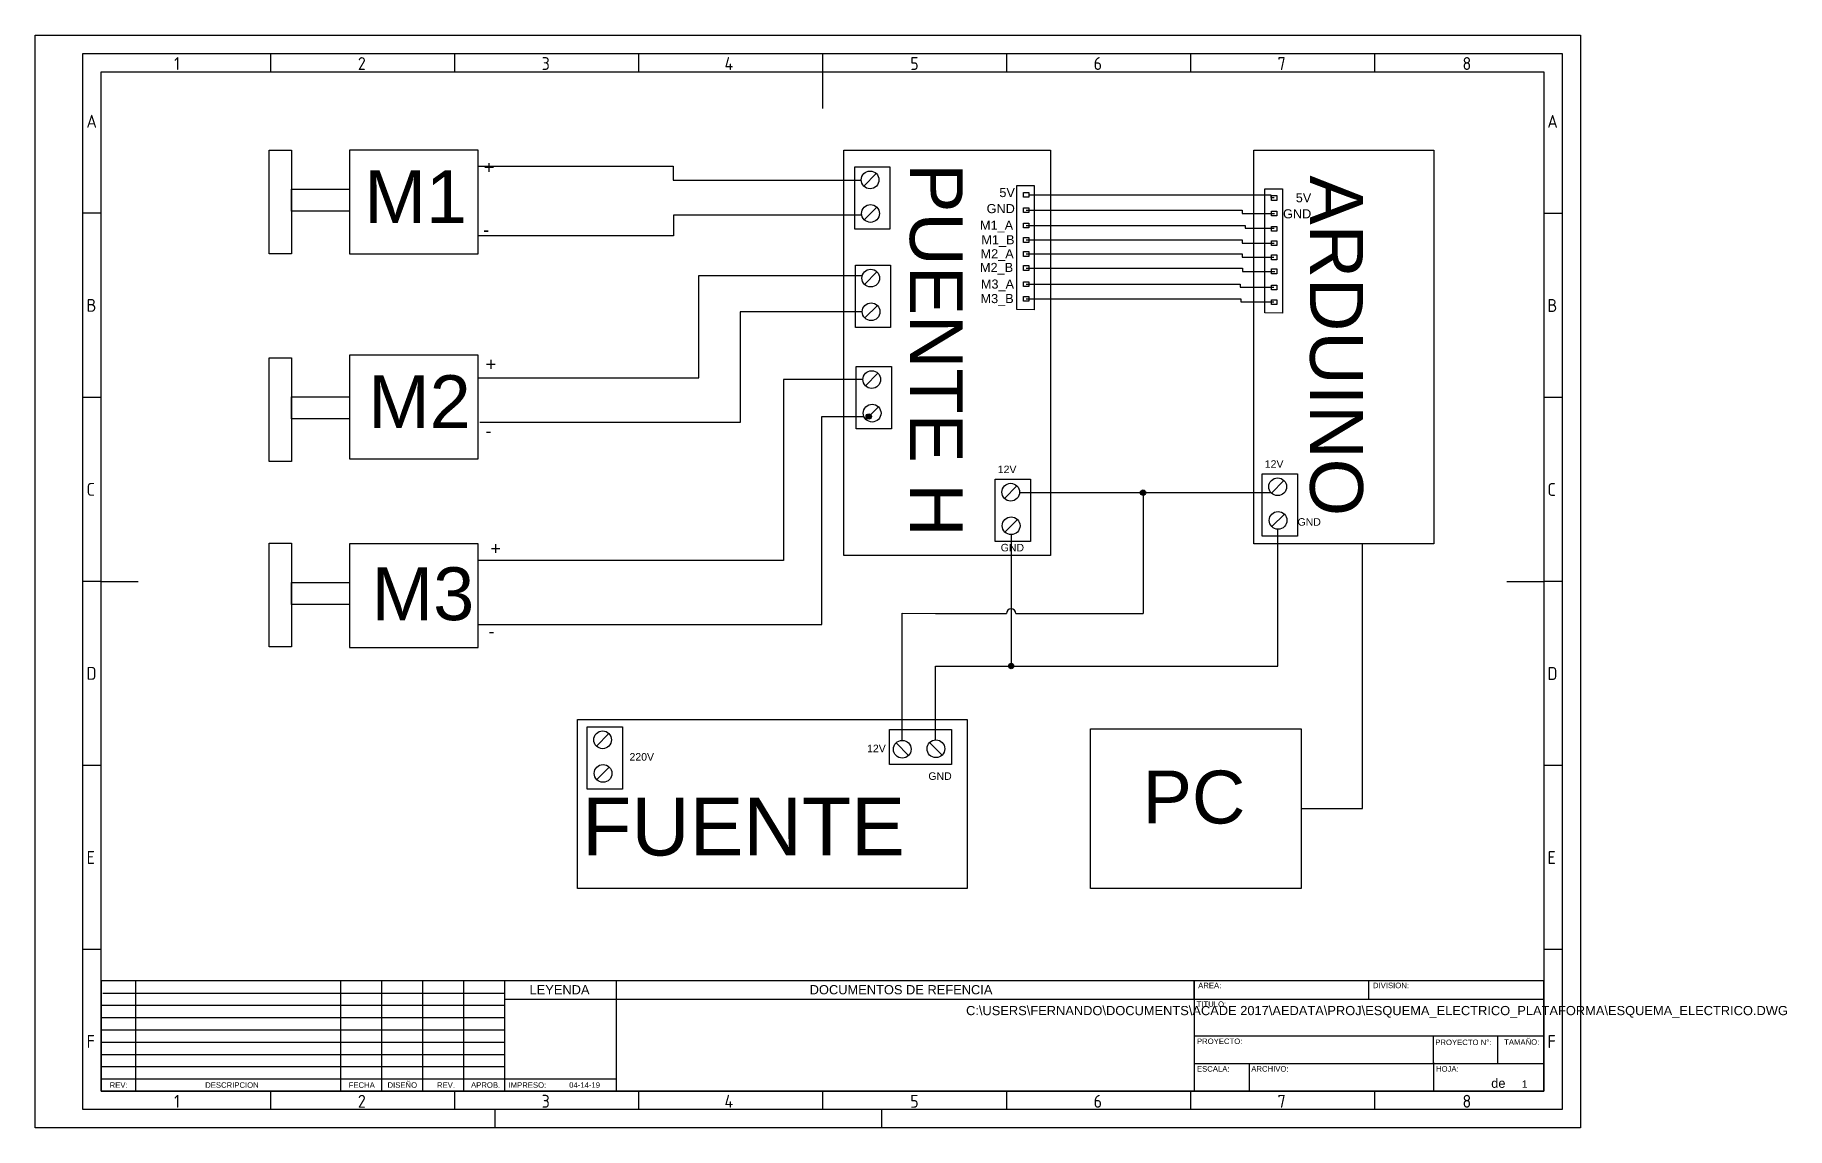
# Model space of a CAD drawing. Header units: millimetres. Extents: x 0 to 476, y 0 to 297.
import ezdxf
from ezdxf.enums import TextEntityAlignment as Align

# ---------------------------------------------------------------- set-up
doc = ezdxf.new("R2010")
doc.units = ezdxf.units.MM
for name, color, linetype in [('035', 5, 'Continuous'), ('07', 7, 'Continuous'), ('BLK_2.5mm^2', 7, 'Continuous'), ('SYMS', 7, 'Continuous')]:
    doc.layers.add(name, color=color, linetype=linetype)
doc.styles.add('ISO Proportional', font='isocp.shx')
doc.styles.get("Standard").update_dxf_attribs({"font": 'arial.ttf'})

# ---------------------------------------------------------------- blocks, each defined once
blk = doc.blocks.new('IEC_border_a3')
at = {"layer": '035'}
for p, q in [((64, 292), (64, 287)), ((114, 292), (114, 287)), ((164, 292), (164, 287)), ((214, 292), (214, 287)), ((264, 292), (264, 287)), ((314, 292), (314, 287)), ((364, 292), (364, 287)), ((17.97, 248.58), (12.98, 248.58)), ((414.97, 248.54), (409.98, 248.54)), ((17.98, 198.54), (13, 198.54)), ((414.98, 198.5), (410, 198.5)), ((17.98, 148.54), (13, 148.54)), ((414.98, 148.5), (410, 148.5)), ((17.98, 98.54), (13, 98.54)), ((414.98, 98.5), (410, 98.5)), ((18, 48.5), (13.02, 48.5)), ((415, 48.46), (410.02, 48.46)), ((64, 10), (64, 5)), ((114, 10), (114, 5)), ((164, 10), (164, 5)), ((214, 10), (214, 5)), ((264, 10), (264, 5)), ((314, 10), (314, 5)), ((364, 10), (364, 5)), ((125, 0), (125, 5)), ((230, 5), (230, 0))]:
    blk.add_line(p, q, dxfattribs=at)
for points in [[(0, 297), (420, 297), (420, 0), (0, 0)], [(18, 287), (410, 287), (410, 10), (18, 10)]]:
    blk.add_lwpolyline(points, close=True, dxfattribs=at)
at = {"layer": '07'}
for p, q in [((214, 287), (214, 277)), ((18, 148.5), (28, 148.5)), ((400, 148.5), (410, 148.5))]:
    blk.add_line(p, q, dxfattribs=at)
blk.add_lwpolyline([(13, 292), (415, 292), (415, 5), (13, 5)], close=True, dxfattribs=at)
at = {"layer": '035', "style": 'ISO Proportional'}
for s, p in [('1', (37.81, 287.5)), ('2', (87.73, 287.5)), ('3', (137.68, 287.5)), ('4', (187.38, 287.5)), ('5', (237.84, 287.5)), ('6', (287.69, 287.5)), ('7', (337.67, 287.5)), ('8', (387.92, 287.5)), ('A', (13.98, 271.83)), ('A', (410.98, 271.79)), ('B', (14, 221.79)), ('B', (411, 221.75)), ('C', (14, 171.79)), ('C', (411, 171.75)), ('D', (14, 121.79)), ('D', (411, 121.75)), ('E', (14.02, 71.75)), ('E', (411.02, 71.72)), ('F', (14.02, 21.75)), ('F', (411.02, 21.72)), ('1', (37.81, 5.5)), ('2', (87.73, 5.5)), ('3', (137.68, 5.5)), ('4', (187.38, 5.5)), ('5', (237.84, 5.5)), ('6', (287.69, 5.5)), ('7', (337.67, 5.5)), ('8', (387.92, 5.5))]:
    blk.add_text(s, height=3.5, dxfattribs=at).set_placement(p)
blk = doc.blocks.new('PLANTILLA_IEC_TAM_A3_2017')
for p, q in [((27.35, 10), (27.35, 40)), ((83.1, 10), (83.1, 40)), ((94.25, 10), (94.25, 40)), ((105.4, 10), (105.4, 40)), ((116.54, 10), (116.54, 40)), ((127.69, 10), (127.69, 40)), ((158, 10), (158, 40)), ((315, 35), (315, 40)), ((362.5, 35), (362.5, 40)), ((18, 33.33), (127.69, 33.33)), ((18.41, 36.67), (127.69, 36.67)), ((127.69, 35), (315, 35)), ((315, 35), (410, 35)), ((18, 30), (127.69, 30)), ((18, 26.67), (127.69, 26.67)), ((315, 25), (410, 25)), ((380, 17.5), (380, 25)), ((397.5, 17.5), (397.5, 25)), ((18, 23.33), (127.69, 23.33)), ((18, 20), (127.69, 20)), ((18, 16.67), (127.69, 16.67)), ((315, 17.5), (410, 17.5)), ((330, 10), (330, 17.5)), ((380, 17.82), (380, 10)), ((18, 13.33), (127.69, 13.33)), ((127.69, 13.33), (158, 13.33))]:
    blk.add_line(p, q)
blk.add_lwpolyline([(315, 40), (18, 40), (18, 10), (410, 10), (410, 40), (315, 40), (315, 10)])
for p in [(27.35, 26.67), (27.35, 23.33), (27.35, 20), (27.35, 16.67), (27.35, 13.33)]:
    blk.add_point(p)
blk.add_blockref('IEC_border_a3', (0, 0))
at = {"color": 7}
for s, height, p in [('AREA:', 1.5, (316.08, 37.97)), ('PROYECTO:', 1.5, (315.76, 22.8)), ('PROYECTO N°:', 1.5, (380.52, 22.52)), ('TAMAÑO:', 1.5, (399.24, 22.59)), ('ESCALA:', 1.5, (315.76, 15.3)), ('ARCHIVO:', 1.5, (330.52, 15.3)), ('HOJA:', 1.5, (380.71, 15.3)), ('REV:', 1.5, (20.27, 10.91)), ('DESCRIPCION', 1.5, (46.24, 10.91)), ('FECHA', 1.5, (85.24, 10.91)), ('DISEÑO', 1.5, (95.79, 10.91)), ('REV.', 1.5, (109.23, 10.91)), ('de', 2.5, (395.72, 10.91))]:
    blk.add_text(s, height=height, dxfattribs=at).set_placement(p)
at = {"attachment_point": 1}
for s, width, gutter_width, insert, char_height in [('LEYENDA', 24.3425, 12.5, (134.39, 38.81), 2.5), ('DOCUMENTOS DE REFENCIA', 63.5231, 12.5, (210.51, 38.82), 2.5), ('DIVISION:', 12.1961, 7.5, (363.59, 39.48), 1.5), ('TITULO:', 10, 12.5, (315.67, 34.4), 1.5), ('APROB.', 9.198, 12.5, (118.49, 12.42), 1.5), ('IMPRESO:', 10.2543, 7.5, (128.67, 12.41), 1.5)]:
    blk.add_mtext_dynamic_manual_height_columns(s, width=width, gutter_width=gutter_width, heights=[0], dxfattribs=dict(at, insert=insert, char_height=char_height))
for tag, height, p in [('AREA', 2, (337.72, 36.3)), ('DIVISION', 2, (387.96, 36.3)), ('REV4', 1.5, (23.16, 24.21)), ('DESC4', 1.5, (53.61, 24.21)), ('FECH4', 1.5, (89.06, 24.21)), ('DIS4', 1.5, (100.05, 24.21)), ('REV4', 1.5, (111.53, 24.21)), ('APRO4', 1.5, (121.91, 24.21)), ('REV3', 1.5, (23.16, 20.88)), ('REV2', 1.5, (23.16, 17.54)), ('DESC3', 1.5, (53.61, 20.88)), ('DESC2', 1.5, (53.61, 17.54)), ('FECH3', 1.5, (89.06, 20.88)), ('FECH2', 1.5, (89.06, 17.54)), ('DIS3', 1.5, (100.05, 20.88)), ('DIS2', 1.5, (100.05, 17.54)), ('REV3', 1.5, (111.53, 20.88)), ('REV2', 1.5, (111.53, 17.54)), ('APRO3', 1.5, (121.91, 20.88)), ('APRO2', 1.5, (121.91, 17.54)), ('PROY#', 2, (388.86, 18.81)), ('A3', 2, (404.02, 18.81)), ('REV1', 1.5, (22.91, 14.21)), ('DESC1', 1.5, (53.36, 14.21)), ('FECH1', 1.5, (88.81, 14.21)), ('DIS1', 1.5, (99.8, 14.21)), ('REV1', 1.5, (111.28, 14.21)), ('APRO1', 1.5, (121.66, 14.21)), ('13/11/17', 1.5, (149.35, 10.91)), ('1.1', 2, (322.24, 10.91)), ('NªH', 2, (390.04, 10.91)), ('HS', 2, (404.8, 10.91))]:
    blk.add_attdef(tag, text='', height=height).set_placement(p, align=Align.CENTER)
for tag, p in [('TITULO1', (364.68, 31.9)), ('TITULO2', (364.99, 27.78)), ('PROYECTO', (350.17, 20.06)), ('ARCHIVO', (354.55, 12.16))]:
    blk.add_attdef(tag, text='', height=2.5).set_placement(p, align=Align.MIDDLE_CENTER)
at = {"flags": 9}
blk.add_attdef('WD_TB', (0, 0), '', height=2.5, dxfattribs=at)
blk = doc.blocks.new('WDDOT')
for radius in [0.72, 0.449, 0.223]:
    blk.add_circle((0, 0), radius)

msp = doc.modelspace()

# ---------------------------------------------------------------- linework, layer by layer
for p, q in [((225.21, 255.95), (228.6, 259.36)), ((225.32, 246.82), (228.72, 250.23)), ((225.38, 229.26), (228.78, 232.67)), ((225.5, 220.13), (228.89, 223.54)), ((225.66, 201.7), (229.05, 205.11)), ((225.77, 192.57), (229.16, 195.98)), ((263.42, 171.09), (266.82, 174.5)), ((335.98, 172.55), (339.37, 175.96)), ((336.09, 163.42), (339.49, 166.83)), ((263.54, 161.96), (266.93, 165.36)), ((360.75, 86.79), (360.75, 158.77)), ((152.53, 103.8), (155.92, 107.21)), ((246.5, 101.36), (243.09, 104.75)), ((237.37, 101.24), (233.96, 104.64)), ((152.65, 94.67), (156.04, 98.08)), ((344.02, 86.79), (360.75, 86.79))]:
    msp.add_line(p, q)
for points in [[(63.65, 265.77), (69.65, 265.77), (69.65, 237.59), (63.65, 237.59)], [(120.43, 265.77), (85.41, 265.77), (85.41, 237.59), (120.43, 237.59)], [(219.75, 265.77), (275.95, 265.77), (275.95, 155.54), (219.75, 155.54)], [(331.15, 265.77), (380.15, 265.77), (380.15, 158.77), (331.15, 158.77)], [(222.73, 261.17), (232.3, 261.17), (232.3, 244.28), (222.73, 244.28)], [(69.65, 255.11), (85.41, 255.11), (85.41, 249.12), (69.65, 249.12)], [(266.77, 256.09), (271.54, 256.09), (271.54, 222.35), (266.77, 222.45)], [(268.56, 254.27), (270.02, 254.27), (270.02, 252.98), (268.56, 252.98)], [(334.2, 255.19), (338.98, 255.19), (338.98, 221.45), (334.2, 221.55)], [(335.99, 253.37), (337.45, 253.37), (337.45, 252.08), (335.99, 252.08)], [(268.56, 250.06), (270.02, 250.06), (270.02, 248.77), (268.56, 248.77)], [(335.99, 249.15), (337.45, 249.15), (337.45, 247.86), (335.99, 247.86)], [(268.56, 245.93), (270.02, 245.93), (270.02, 244.64), (268.56, 244.64)], [(335.99, 245.03), (337.45, 245.03), (337.45, 243.74), (335.99, 243.74)], [(268.56, 241.97), (270.02, 241.97), (270.02, 240.68), (268.56, 240.68)], [(268.56, 238.17), (270.02, 238.17), (270.02, 236.88), (268.56, 236.88)], [(335.99, 241.07), (337.45, 241.07), (337.45, 239.78), (335.99, 239.78)], [(222.9, 234.48), (232.47, 234.48), (232.47, 217.58), (222.9, 217.58)], [(268.56, 234.35), (270.02, 234.35), (270.02, 233.06), (268.56, 233.06)], [(335.99, 237.26), (337.45, 237.26), (337.45, 235.97), (335.99, 235.97)], [(335.99, 233.45), (337.45, 233.45), (337.45, 232.16), (335.99, 232.16)], [(268.56, 229.94), (270.02, 229.94), (270.02, 228.65), (268.56, 228.65)], [(335.99, 229.03), (337.45, 229.03), (337.45, 227.74), (335.99, 227.74)], [(268.56, 226), (270.02, 226), (270.02, 224.71), (268.56, 224.71)], [(335.99, 225.1), (337.45, 225.1), (337.45, 223.81), (335.99, 223.81)], [(120.43, 210), (85.41, 210), (85.41, 181.81), (120.43, 181.81)], [(63.65, 209.34), (69.65, 209.34), (69.65, 181.15), (63.65, 181.15)], [(223.17, 206.92), (232.75, 206.92), (232.75, 190.02), (223.17, 190.02)], [(69.65, 198.68), (85.41, 198.68), (85.41, 192.69), (69.65, 192.69)], [(260.94, 176.3), (270.51, 176.3), (270.51, 159.41), (260.94, 159.41)], [(333.5, 177.77), (343.07, 177.77), (343.07, 160.87), (333.5, 160.87)], [(63.65, 158.94), (69.65, 158.94), (69.65, 130.75), (63.65, 130.75)], [(120.43, 158.75), (85.41, 158.75), (85.41, 130.56), (120.43, 130.56)], [(69.65, 148.28), (85.41, 148.28), (85.41, 142.29), (69.65, 142.29)], [(147.38, 111), (253.33, 111), (253.33, 65.11), (147.38, 65.11)], [(150.05, 109.02), (159.62, 109.02), (159.62, 92.12), (150.05, 92.12)], [(232.15, 98.76), (232.15, 108.34), (249.05, 108.34), (249.05, 98.76)], [(286.79, 108.48), (344.02, 108.48), (344.02, 65.11), (286.79, 65.11)]]:
    msp.add_lwpolyline(points, close=True)
for centre in [(226.91, 257.66), (227.02, 248.53), (227.08, 230.96), (227.19, 221.83), (227.35, 203.4), (227.47, 194.27), (337.67, 174.26), (265.12, 172.79), (337.79, 165.13), (265.24, 163.66), (154.23, 105.5), (235.66, 102.94), (244.8, 103.06), (154.34, 96.37)]:
    msp.add_circle(centre, 2.41)
at = {"layer": 'BLK_2.5mm^2'}
for p, q in [((120.43, 261.42), (173.39, 261.42)), ((173.39, 261.42), (173.39, 257.59)), ((173.39, 257.59), (224.41, 257.59)), ((270.02, 253.63), (335.77, 253.63)), ((335.77, 253.63), (335.77, 252.86)), ((335.77, 252.86), (336.75, 252.86)), ((224.66, 248.09), (173.49, 248.09)), ((173.49, 248.09), (173.49, 242.41)), ((269.29, 249.41), (328.04, 249.41)), ((328.04, 249.41), (328.04, 248.54)), ((328.04, 248.54), (336.77, 248.54)), ((269.29, 245.29), (328.82, 245.29)), ((328.82, 245.29), (328.82, 244.54)), ((328.82, 244.54), (336.76, 244.54)), ((173.49, 242.41), (120.49, 242.41)), ((269.29, 241.33), (328.03, 241.33)), ((328.03, 241.33), (328.03, 240.47)), ((328.03, 240.47), (336.76, 240.47)), ((269.29, 237.52), (328.03, 237.52)), ((269.29, 233.71), (328.13, 233.71)), ((328.03, 237.52), (328.03, 236.61)), ((328.03, 236.61), (336.66, 236.61)), ((328.13, 233.71), (328.13, 232.75)), ((180.36, 203.85), (180.36, 231.71)), ((180.36, 231.71), (224.68, 231.71)), ((269.29, 229.29), (327.44, 229.29)), ((327.44, 229.29), (327.44, 228.49)), ((328.13, 232.75), (336.86, 232.75)), ((269.29, 225.36), (327.63, 225.36)), ((327.44, 228.49), (336.66, 228.49)), ((327.63, 225.36), (327.63, 224.53)), ((327.63, 224.53), (336.66, 224.53)), ((224.79, 221.83), (191.59, 221.83)), ((191.59, 221.83), (191.59, 200.1)), ((120.43, 203.85), (180.36, 203.85)), ((191.59, 200.1), (191.59, 191.77)), ((224.95, 203.4), (203.35, 203.4)), ((203.35, 203.4), (203.35, 195.31)), ((203.35, 195.31), (203.35, 154.25)), ((191.59, 191.77), (120.85, 191.77)), ((213.84, 136.85), (213.84, 193.35)), ((213.84, 193.35), (225.11, 193.35)), ((267.52, 172.68), (335.72, 172.68)), ((301.09, 172.68), (301.09, 139.82)), ((337.68, 125.53), (337.68, 162.64)), ((265.24, 161.26), (265.24, 125.53)), ((203.35, 154.25), (120.56, 154.25)), ((235.66, 105.35), (235.66, 139.91)), ((235.66, 139.91), (244.69, 139.82)), ((244.69, 139.82), (263.97, 139.82)), ((266.51, 139.82), (301.09, 139.82)), ((120.43, 136.85), (213.84, 136.85)), ((244.71, 105.46), (244.71, 125.53)), ((244.71, 125.53), (337.68, 125.53))]:
    msp.add_line(p, q, dxfattribs=at)
msp.add_arc((265.24, 139.82), 1.27, 0, 180, dxfattribs=at)

# ---------------------------------------------------------------- block references
msp.add_blockref('PLANTILLA_IEC_TAM_A3_2017', (-0.02, 0.02)).add_auto_attribs({'HS': '1', '13/11/17': '04-14-19', 'TITULO1': 'C:\\USERS\\FERNANDO\\DOCUMENTS\\ACADE 2017\\AEDATA\\PROJ\\ESQUEMA_ELECTRICO_PLATAFORMA\\ESQUEMA_ELECTRICO.DWG'})
at = {"layer": 'SYMS'}
for p in [(226.55, 193.35), (301.09, 172.68), (265.24, 125.53)]:
    msp.add_blockref('WDDOT', p, dxfattribs=at)

# ---------------------------------------------------------------- texts
for s, height, p in [('+', 3.54, (121.93, 259.32)), ('M1', 14.372, (89.48, 245.91)), ('5V', 2.469, (262.04, 252.98)), ('5V', 2.469, (342.59, 251.57)), ('GND', 2.469, (258.58, 248.62)), ('GND', 2.469, (339.13, 247.2)), ('-', 3.54, (121.75, 242.34)), ('M1_A', 2.469, (256.77, 244.1)), ('M2_A', 2.469, (256.93, 236.34)), ('M1_B', 2.469, (257.15, 240.15)), ('M2_B', 2.469, (256.77, 232.63)), ('M3_A', 2.469, (257.01, 228.11)), ('M3_B', 2.469, (256.92, 224.17)), ('M2 ', 14.372, (90.5, 190.19)), ('+', 3.54, (122.41, 205.81)), ('-', 3.54, (122.41, 187.67)), ('12V', 2.042, (334.17, 179.42)), ('12V', 2.042, (261.61, 177.96)), ('GND', 2.042, (343.07, 163.68)), ('+', 3.54, (123.71, 155.77)), ('GND', 2.042, (262.41, 156.71)), ('M3', 14.372, (91.45, 138.01)), ('-', 3.54, (123.18, 133.24)), ('220V', 2.042, (161.53, 99.84)), ('12V', 2.042, (226.09, 102.12)), ('GND', 2.042, (242.75, 94.61)), ('PC', 14.372, (300.98, 82.76)), ('FUENTE', 15.706, (148.63, 74.06))]:
    msp.add_text(s, height=height).set_placement(p)
for s, p in [('PUENTE H', (237.72, 262.2)), ('ARDUINO', (346.48, 258.87))]:
    msp.add_text(s, height=14.372, rotation=270).set_placement(p)

doc.saveas('drawing.dxf')
